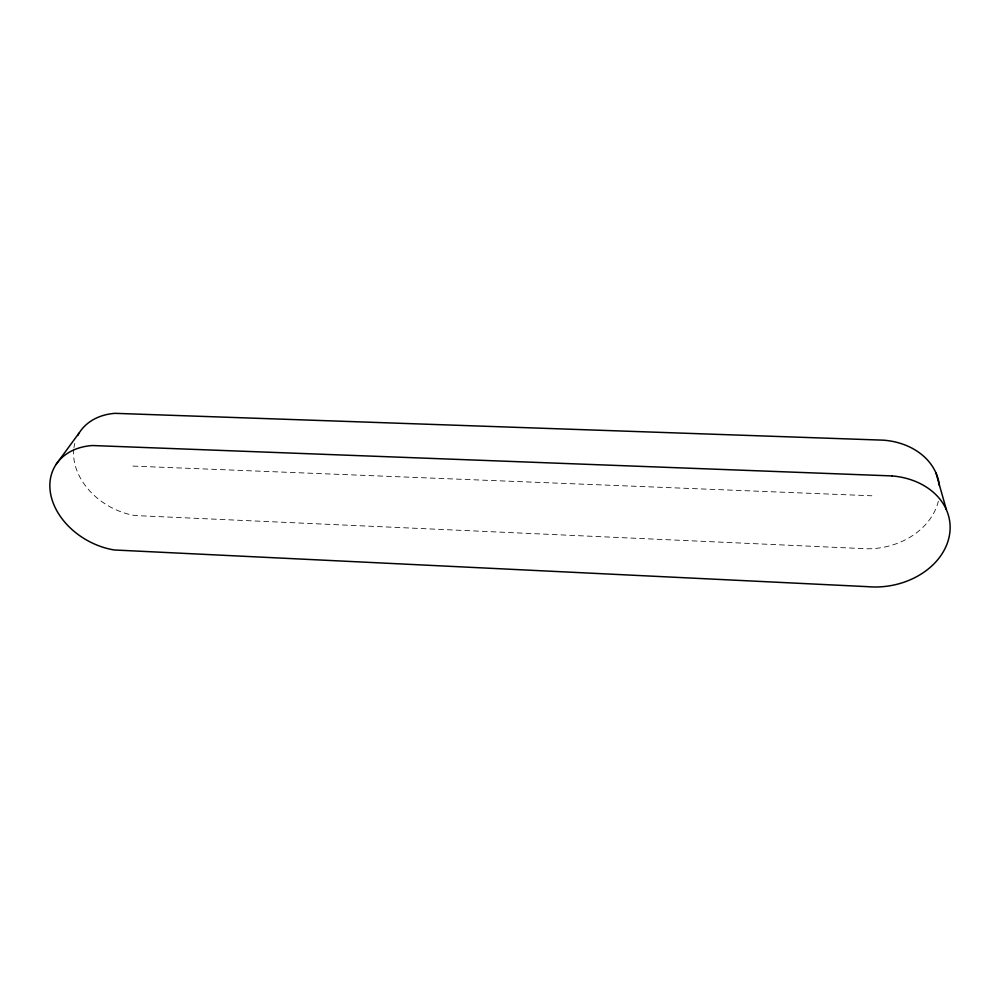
<?xml version="1.0" encoding="UTF-8"?>
<svg xmlns="http://www.w3.org/2000/svg" width="1000" height="1000" viewBox="0 0 1000 1000"><rect width="100%" height="100%" fill="white"/><g stroke="black" fill="none" stroke-linecap="round" stroke-linejoin="round"><path stroke-width="0.75" stroke-dasharray="5 3.75" d="M132.9 466.087L871.862 495.788M73.775 449.062A62.512 47.838 29 0 0 134.987 515.55L860.713 548.5A67.525 54.037 -9.3 0 0 938.35 501.238M73.95 447.638A62.512 47.838 29 0 1 74.763 443.45"/><path stroke-width="1.5" d="M56.112 464.4L79.862 431.925A62.512 47.838 29 0 1 115.05 413.338L883.612 440.175A67.525 54.037 -9.3 0 1 939.375 485.513M936.012 473.038L946.413 509.787M77.725 435.55A62.512 47.838 29 0 1 79.112 433.1M891.888 475.913L92.362 445.525A64.95 48.712 28.4 0 0 50.838 495.025A64.95 48.712 28.4 0 0 114.175 549.975L867.625 586.663A70.338 55.325 -8.3 0 0 949.075 537.137A70.338 55.325 -8.3 0 0 891.888 475.913"/></g></svg>
